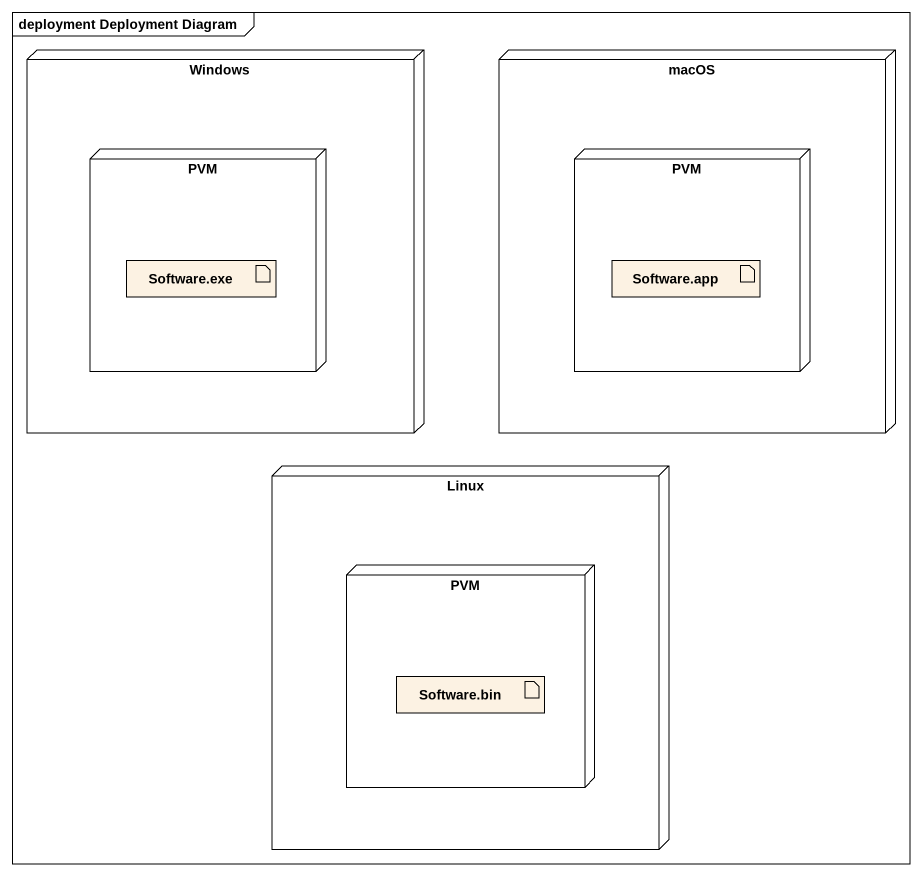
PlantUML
@startuml
mainframe deployment Deployment Diagram
node Windows {
  node PVM {
    artifact "Software.exe" as Software_exe
  }
}
node macOS {
  node "PVM" as PVM_2 {
    artifact "Software.app" as Software_app
  }
}
node Linux {
  node "PVM" as PVM_3 {
    artifact "Software.bin" as Software_bin
  }
}
@enduml
